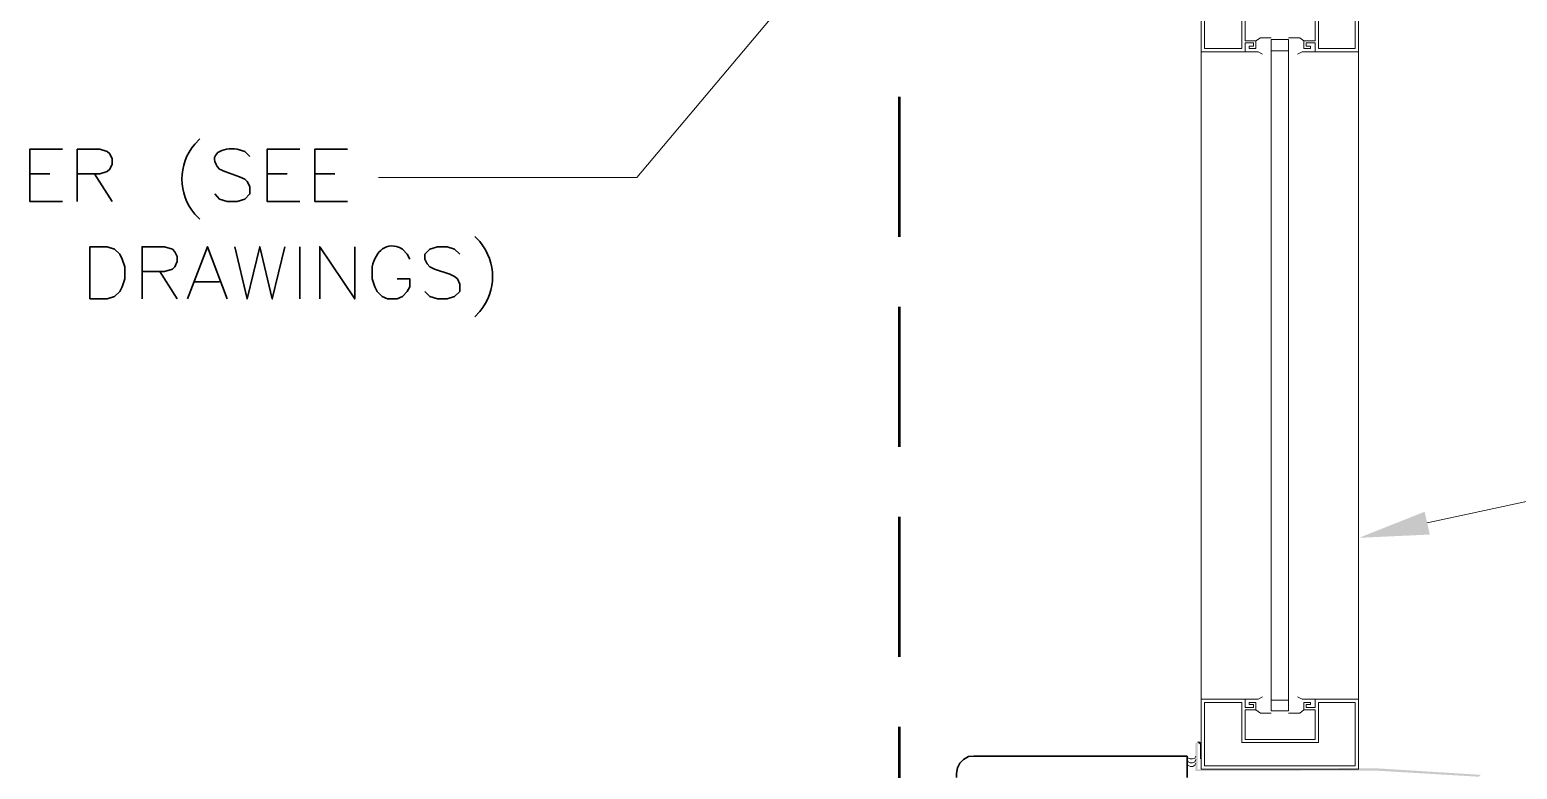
# Model space of a CAD drawing. Header units: inches. Extents: x 5 to 516, y -193 to 129.
# Drawn here: x 18.554 to 22.097, y -184.875 to -183.114 of the extents above; entities that cross this region are included whole.
import ezdxf

# ---------------------------------------------------------------- set-up
doc = ezdxf.new("R2010")
doc.units = ezdxf.units.IN
doc.header["$MEASUREMENT"] = 0
doc.layers.add('PDF7_Geometry', color=7, linetype='Continuous')
doc.layers.add('PDF7_Solid Fills', color=7, linetype='Continuous')

msp = doc.modelspace()

# ---------------------------------------------------------------- hatches: boundary and pattern name
at = {"layer": 'PDF7_Solid Fills', "transparency": 33554559}
for points in [[(21.3391066, -184.8135616), (21.3346622, -184.8091172), (21.3302179, -184.8135618), (21.3302181, -184.8791172), (21.7613292, -184.8780062), (21.7613301, -184.8724508), (21.3357745, -184.8746732), (21.3357745, -184.8157843), (21.3357711, -184.8157838), (21.3368822, -184.8135616), (21.3368844, -184.8135616)], [(21.3413265, -184.8502285), (21.3457709, -184.8502285), (21.3457707, -184.8135618), (21.3413265, -184.8091176), (21.3346598, -184.8091173), (21.3391043, -184.8135621), (21.3413265, -184.815784)], [(21.7613298, -184.8724509), (21.7613298, -184.8780065), (22.0057742, -184.8924507), (22.0102187, -184.8880065)]]:
    msp.add_hatch(color=256, dxfattribs=at).paths.add_polyline_path(points)

# ---------------------------------------------------------------- linework, layer by layer
at = {"layer": 'PDF7_Geometry', "lineweight": 15}
for points in [[(20.7579931, -182.564673), (20.0002153, -183.4657842), (19.3846596, -183.4657842)], [(21.4802154, -183.1657835), (21.3446598, -183.1657835), (21.3446598, -182.9991168)], [(21.5846625, -183.1657835), (21.719107, -183.1657835), (21.719107, -182.9991168), (21.6879959, -182.9991168), (21.6879959, -183.0068946)], [(21.4413283, -183.1580054), (21.3524394, -183.1580054), (21.3524394, -183.0068943), (21.3757727, -183.0068943)], [(21.6235485, -183.0613393), (21.6235485, -183.158006), (21.7113263, -183.158006), (21.7113263, -183.0068949)], [(21.4413292, -183.158006), (21.4413292, -183.0613393)], [(21.4491055, -183.1402278), (21.4491055, -183.0691167)], [(21.5891055, -183.1580056), (21.5891055, -183.1402278), (21.6157722, -183.1402278), (21.6157722, -183.0691167)], [(21.4491055, -183.1657835), (21.4491055, -183.1446724)], [(21.459107, -183.1580062), (21.459107, -183.1524507), (21.469107, -183.1524507), (21.469107, -183.1446729), (21.449107, -183.1446729)], [(21.4746634, -183.158006), (21.4746634, -183.1402282), (21.4491079, -183.1402282)], [(21.4746607, -183.1402282), (21.4857718, -183.1324504), (21.5113274, -183.1324504)], [(21.5113298, -183.1368946), (21.5524409, -183.1368946)], [(21.5524403, -183.1324504), (21.579107, -183.1324504)], [(21.5791059, -183.1324504), (21.5891059, -183.1402282)], [(21.6157722, -183.1446732), (21.5946611, -183.1446732), (21.5946611, -183.152451)], [(21.6157722, -183.1657835), (21.6157722, -183.1446724)], [(21.3446625, -184.8746731), (21.719107, -184.8746731), (21.719107, -184.7080064), (21.719107, -183.165784)], [(21.3446631, -183.1657835), (21.3446631, -184.8746725)], [(21.4591063, -183.158006), (21.4746618, -183.158006)], [(21.4902161, -183.1713388), (21.4802161, -183.1657833)], [(21.5113298, -183.1635614), (21.5524409, -183.1635614)], [(21.5735494, -183.1713388), (21.5846606, -183.1657833)], [(21.5891083, -183.158006), (21.6046638, -183.158006), (21.6046638, -183.1524505), (21.5946638, -183.1524505)], [(21.8824416, -184.2880065), (24.5013307, -183.7246731), (25.0013307, -183.7246731)], [(21.4902161, -184.702451), (21.4802161, -184.7080066)], [(21.5735494, -184.702451), (21.5846606, -184.7080066)], [(21.3446631, -184.7080064), (21.4802186, -184.7080064)], [(21.3524394, -184.7157838), (21.3524394, -184.866895)], [(21.3524403, -184.7157839), (21.4413292, -184.7157839), (21.4413292, -184.8113395), (21.6235514, -184.8113395)], [(21.4491055, -184.7080064), (21.4491055, -184.7280064)], [(21.4491055, -184.733562), (21.4491055, -184.803562)], [(21.459107, -184.7157837), (21.459107, -184.7202281), (21.469107, -184.7202281), (21.469107, -184.7280059), (21.449107, -184.7280059)], [(21.4746634, -184.7157838), (21.4746634, -184.7335616), (21.4491079, -184.7335616)], [(21.4591063, -184.7157838), (21.4746618, -184.7157838)], [(21.4746607, -184.7335617), (21.4857718, -184.7413395), (21.5113274, -184.7413395)], [(21.5113298, -184.7102285), (21.5524409, -184.7102285)], [(21.5113298, -184.7357842), (21.5524409, -184.7357842)], [(21.5524403, -184.7413395), (21.579107, -184.7413395)], [(21.5791059, -184.7413395), (21.5891059, -184.7335617)], [(21.719107, -184.7080064), (21.5846625, -184.7080064)], [(21.5891055, -184.7157842), (21.5891055, -184.733562), (21.6157722, -184.733562), (21.6157722, -184.803562)], [(21.5891083, -184.7157838), (21.6046638, -184.7157838), (21.6046638, -184.7202283), (21.5946638, -184.7202283)], [(21.6157722, -184.7280061), (21.5946611, -184.7280061), (21.5946611, -184.7202283)], [(21.6157722, -184.7080064), (21.6157722, -184.7280064)], [(21.6235485, -184.8113394), (21.6235485, -184.7157838), (21.7113263, -184.7157838)], [(21.7113307, -184.7157838), (21.7113307, -184.866895)], [(21.4491055, -184.8035614), (21.6157722, -184.8035614)], [(21.3113288, -184.8435621), (21.3135511, -184.8480065), (21.3179955, -184.8502287), (21.3235511, -184.8502287), (21.3291066, -184.8480065), (21.3313288, -184.8435621)], [(21.3113288, -184.8513395), (21.3135511, -184.8568951), (21.3179955, -184.8591173), (21.3235511, -184.8591173), (21.3291066, -184.8568951), (21.3313288, -184.8513395)], [(21.3113288, -184.8613391), (21.3135511, -184.8657836), (21.3191066, -184.8680058), (21.3246622, -184.8680058), (21.3291066, -184.8646725), (21.3313288, -184.860228)], [(21.7113307, -184.866895), (21.3524418, -184.866895)]]:
    msp.add_lwpolyline(points, dxfattribs=at)
msp.add_lwpolyline([(21.5113298, -184.7357836), (21.5113298, -183.1368946), (21.5524409, -183.1368946), (21.5524409, -184.7357836)], close=True, dxfattribs=at)
at = {"layer": 'PDF7_Geometry', "lineweight": 50}
for points in [[(20.6257729, -183.6068948), (20.6257729, -183.2735614)], [(20.6257729, -184.1068948), (20.6257729, -183.7735614)], [(20.6257729, -184.6068948), (20.6257729, -184.2735615)], [(20.6257729, -185.1068949), (20.6257729, -184.7735615)]]:
    msp.add_lwpolyline(points, dxfattribs=at)
at = {"layer": 'PDF7_Geometry', "lineweight": 35}
msp.add_lwpolyline([(18.9591061, -183.3735619), (18.9468838, -183.3857841, 0.369500183), (18.9468838, -183.5524508), (18.9591061, -183.564673)], format="xyb", dxfattribs=at)
for points in [[(18.6313301, -183.5224504), (18.5535523, -183.5224504), (18.5535523, -183.3980059), (18.6313301, -183.3980059)], [(18.6668833, -183.5224504), (18.6668833, -183.3980059), (18.7202166, -183.3980059), (18.7379944, -183.4035615), (18.7446611, -183.409117), (18.7502166, -183.4213392), (18.7502166, -183.4335615), (18.7446611, -183.4457837), (18.7379944, -183.4513392), (18.7202166, -183.4568948), (18.6668833, -183.4568948)], [(19.0779935, -183.4157835), (19.0657713, -183.4035613), (19.0479935, -183.3980057)], [(19.1968819, -183.5224504), (19.1191041, -183.5224504), (19.1191041, -183.3980059), (19.1968819, -183.3980059)], [(19.3102174, -183.5224504), (19.2324396, -183.5224504), (19.2324396, -183.3980059), (19.3102174, -183.3980059)], [(18.5535523, -183.4568952), (18.6013301, -183.4568952)], [(18.7079938, -183.4568952), (18.7502161, -183.5224508)], [(19.0057713, -183.4457835), (19.0179935, -183.4513391), (19.0535491, -183.4635613), (19.0657713, -183.4691168), (19.0713268, -183.4746724), (19.0779935, -183.4868946), (19.0779935, -183.5046724), (19.0657713, -183.5168946), (19.0479935, -183.5224502), (19.0235491, -183.5224502), (19.0057713, -183.5168946), (18.9946602, -183.5046724)], [(19.1191041, -183.4568952), (19.1668819, -183.4568952)], [(19.2324396, -183.4568952), (19.2802174, -183.4568952)], [(19.6135522, -183.6057837), (19.6257744, -183.6180059)], [(18.8213294, -183.7546722), (18.8213294, -183.6302277), (18.8746627, -183.6302277), (18.8935516, -183.6357833), (18.8991071, -183.64245), (18.9046627, -183.6535611), (18.9046627, -183.6657833), (18.8991071, -183.6780055), (18.8935516, -183.6835611), (18.8746627, -183.6891166), (18.8213294, -183.6891166)], [(18.9291039, -183.7546722), (18.9768817, -183.6302277), (19.0235483, -183.7546722)], [(19.0424394, -183.6302283), (19.0713283, -183.7546727), (19.1013283, -183.6302283), (19.1313283, -183.7546727), (19.1613283, -183.6302283)], [(19.1968855, -183.6302283), (19.1968855, -183.7546727)], [(19.2446602, -183.7546722), (19.2446602, -183.6302277), (19.3279935, -183.7546722), (19.3279935, -183.6302277)], [(19.4591061, -183.6602282), (19.4524394, -183.648006), (19.4413283, -183.6357837)], [(19.5779936, -183.6480065), (19.5657713, -183.6357842), (19.5479935, -183.6302287), (19.5246602, -183.6302287), (19.5068824, -183.6357842), (19.4946602, -183.6480065), (19.4946602, -183.6602287), (19.5002158, -183.6713398), (19.5068824, -183.6780065), (19.5179935, -183.683562), (19.5546602, -183.6957843), (19.5657713, -183.7013398), (19.572438, -183.7068954), (19.5779936, -183.7191176), (19.5779936, -183.7368954), (19.5657713, -183.7491176), (19.5479935, -183.7546731), (19.5246602, -183.7546731), (19.5068824, -183.7491176), (19.4946602, -183.7368954)], [(19.3691061, -183.678006), (19.3691061, -183.7068949), (19.3757728, -183.7257838), (19.3813283, -183.7368949), (19.3935505, -183.7491171), (19.4057728, -183.7546726), (19.4291061, -183.7546726), (19.4413283, -183.7491171), (19.4524394, -183.7368949), (19.4591061, -183.7257838), (19.4591061, -183.7068949), (19.4291061, -183.7068949)], [(18.8635521, -183.689117), (18.9046632, -183.7546726)], [(18.9468855, -183.7135616), (19.0057744, -183.7135616)], [(19.6257744, -183.7846726), (19.6135522, -183.7968948)], [(20.8024403, -184.8435621), (20.790218, -184.8446732), (20.7779958, -184.8513399), (20.7691069, -184.8602287), (20.7635514, -184.8713399), (20.7613292, -184.8846732), (20.7613292, -184.8946732)], [(21.3113288, -184.8435621), (20.8024399, -184.8435621)], [(21.3113288, -184.8946728), (21.3113288, -184.8435617)]]:
    msp.add_lwpolyline(points, dxfattribs=at)
msp.add_lwpolyline([(18.6968854, -183.7546722), (18.6968854, -183.6302277), (18.7379966, -183.6302277), (18.7557743, -183.6357833), (18.7679966, -183.6480055), (18.7735521, -183.6602277), (18.7802188, -183.6780055), (18.7802188, -183.7068944), (18.7735521, -183.7257833), (18.7679966, -183.7368944), (18.7557743, -183.7491166), (18.7379966, -183.7546722)], close=True, dxfattribs=at)
for points in [[(19.0479935, -183.3980057), (19.0144194, -183.3925983), (18.9726046, -183.4094502), (19.0057713, -183.4457835)], [(19.4413283, -183.6357837), (19.4026431, -183.6148578), (19.3778283, -183.64208), (19.3691061, -183.678006)], [(19.6257744, -183.6180059), (19.6661818, -183.6695244), (19.6669781, -183.7331911), (19.6257744, -183.7846726)]]:
    msp.add_open_spline(points, degree=3, dxfattribs=at)
at = {"layer": 'PDF7_Solid Fills', "lineweight": 50, "transparency": 33554559}
msp.add_solid([(21.8891058, -184.3157843), (21.7202169, -184.323562), (21.8768835, -184.2613398)], dxfattribs=at)

doc.saveas('drawing.dxf')
